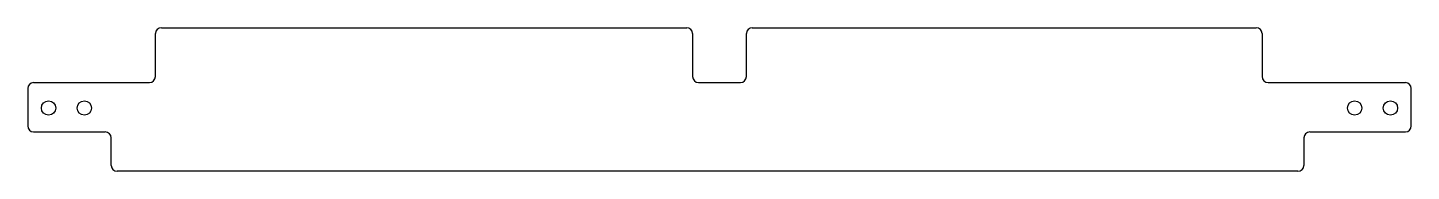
# Model space of a CAD drawing. Header units: millimetres. Extents: x -580 to 580, y -48 to 72.
import ezdxf

# ---------------------------------------------------------------- set-up
doc = ezdxf.new("R2010")
doc.units = ezdxf.units.MM

msp = doc.modelspace()

# ---------------------------------------------------------------- linework, layer by layer
at = {"color": 7, "linetype": 'Continuous', "lineweight": 25}
for p, q in [((-467.5, 72.15), (-27.5, 72.15)), ((27.5, 72.15), (449.5, 72.15)), ((-472.5, 31.15), (-472.5, 67.15)), ((-22.5, 67.15), (-22.5, 31.15)), ((22.5, 31.15), (22.5, 67.15)), ((454.5, 67.15), (454.5, 31.15)), ((-574.5, 26.15), (-477.5, 26.15)), ((-17.5, 26.15), (17.5, 26.15)), ((459.5, 26.15), (574.5, 26.15)), ((-579.5, 21.15), (-579.5, -10.15)), ((579.5, -10.15), (579.5, 21.15)), ((-574.5, -15.15), (-514.5, -15.15)), ((-509.5, -43.15), (-509.5, -20.15)), ((489.5, -20.15), (489.5, -43.15)), ((494.5, -15.15), (574.5, -15.15)), ((484.5, -48.15), (-504.5, -48.15))]:
    msp.add_line(p, q, dxfattribs=at)
for centre in [(-562, 4.85), (-532, 4.85), (532, 4.85), (562, 4.85)]:
    msp.add_circle(centre, 6, dxfattribs=at)
for centre, start, end in [((-467.5, 67.15), 90, 180), ((-27.5, 67.15), 0, 90), ((27.5, 67.15), 90, 180), ((449.5, 67.15), 0, 90), ((-574.5, 21.15), 90, 180), ((-477.5, 31.15), 270, 0), ((-17.5, 31.15), 180, 270), ((17.5, 31.15), 270, 0), ((459.5, 31.15), 180, 270), ((574.5, 21.15), 0, 90), ((-574.5, -10.15), 180, 270), ((574.5, -10.15), 270, 0), ((-514.5, -20.15), 0, 90), ((494.5, -20.15), 90, 180), ((-504.5, -43.15), 180, 270), ((484.5, -43.15), 270, 0)]:
    msp.add_arc(centre, 5, start, end, dxfattribs=at)

doc.saveas('drawing.dxf')
